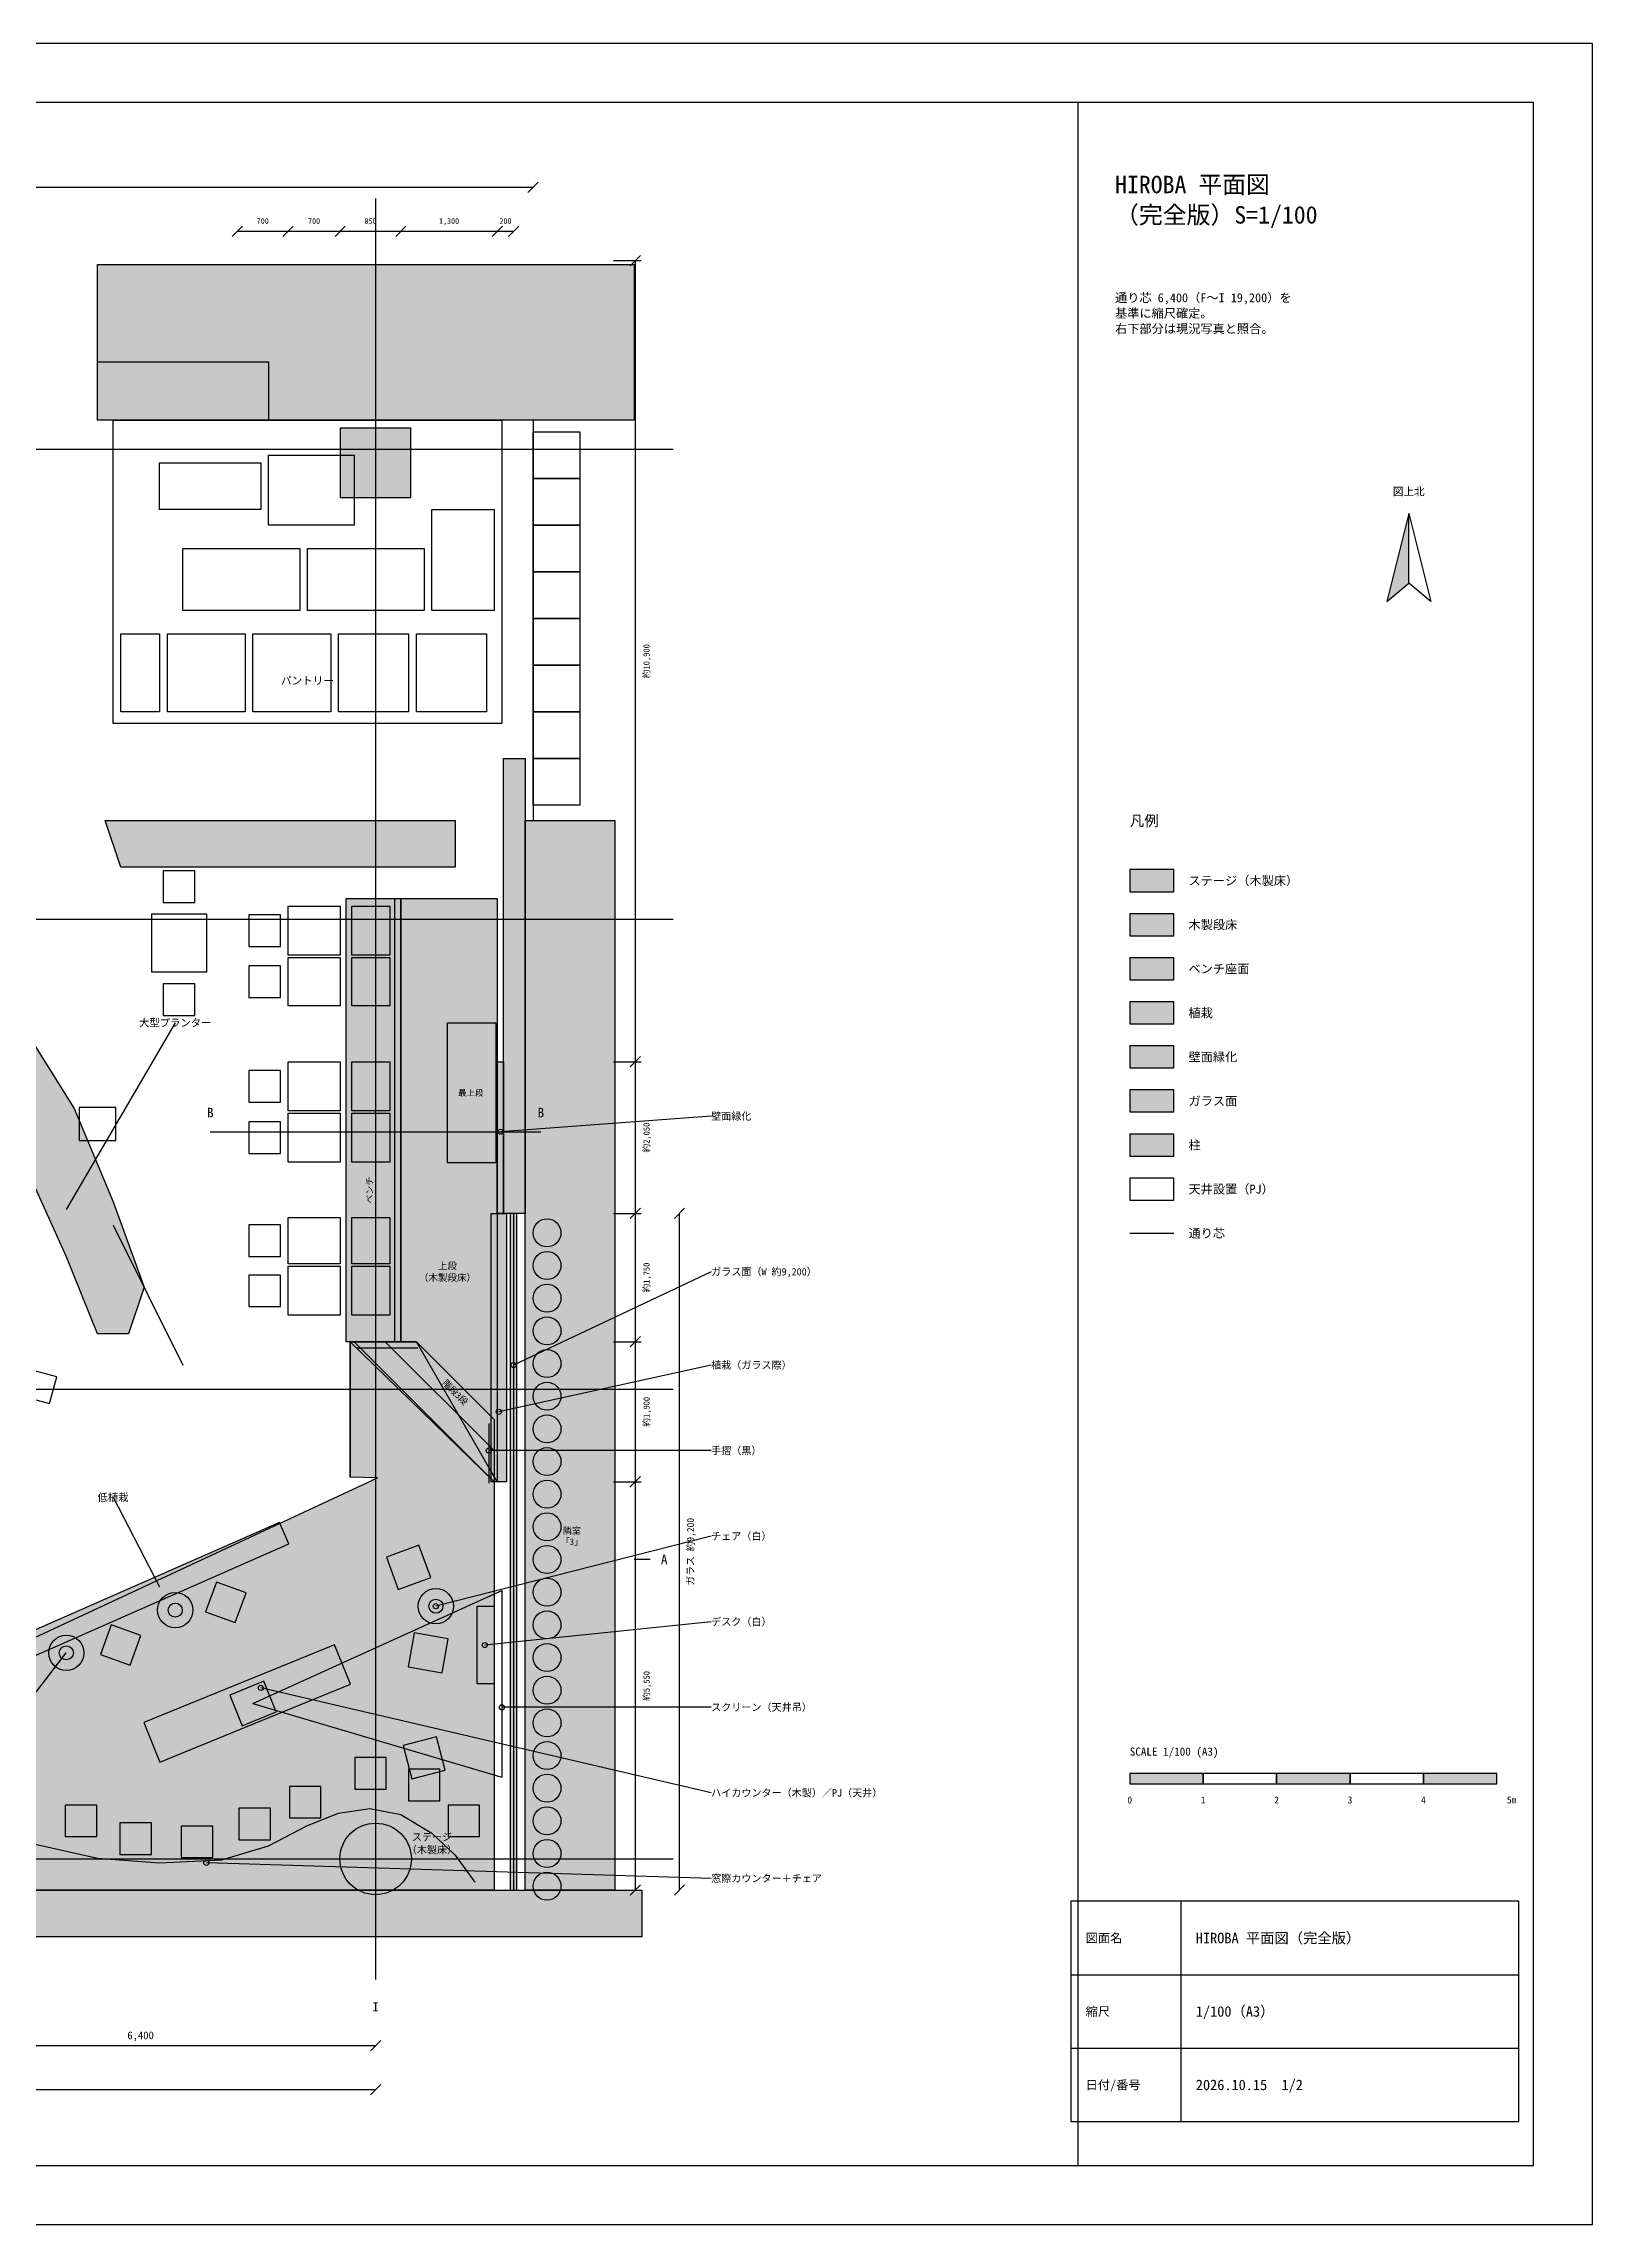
# Model space of a CAD drawing. Header units: millimetres. Extents: x 0 to 87000, y 0 to 29700.
# Drawn here: x 20910 to 42000, y 0 to 29700 of the extents above; entities that cross this region are included whole.
import ezdxf
from ezdxf.enums import TextEntityAlignment as Align

# ---------------------------------------------------------------- set-up
doc = ezdxf.new("R2010")
doc.units = ezdxf.units.MM
for name, color, linetype in [('A-CEIL', 9, 'Continuous'), ('A-COLS', 8, 'Continuous'), ('A-DIMS', 2, 'Continuous'), ('A-FILL', 254, 'Continuous'), ('A-FURN', 4, 'Continuous'), ('A-GLASS', 1, 'Continuous'), ('A-GRID', 9, 'Continuous'), ('A-PLANT', 3, 'Continuous'), ('A-TEXT', 7, 'Continuous'), ('A-WALL', 7, 'Continuous'), ('A-WOOD', 30, 'Continuous')]:
    doc.layers.add(name, color=color, linetype=linetype)
doc.styles.add('JP', font='msgothic.ttc')

msp = doc.modelspace()

# ---------------------------------------------------------------- hatches: boundary and pattern name
at = {"layer": 'A-FILL', "true_color": 0xbdbdbd}
h = msp.add_hatch(color=7, dxfattribs=at)
h.dxf.hatch_style = 1
h.paths.add_polyline_path([(21643, 26691), (28952, 26691), (28952, 24573), (21643, 24573), (21643, 26691)])
at = {"layer": 'A-FILL', "true_color": 0xa8a8a8}
h = msp.add_hatch(color=7, dxfattribs=at)
h.dxf.hatch_style = 1
h.paths.add_polyline_path([(24954, 24467), (25907, 24467), (25907, 23514), (24954, 23514), (24954, 24467)])
at = {"layer": 'A-FILL', "true_color": 0x000000}
h = msp.add_hatch(color=7, dxfattribs=at)
h.dxf.hatch_style = 1
h.paths.add_polyline_path([(39500, 23300), (39200, 22100), (39500, 22350), (39500, 23300)])
at = {"layer": 'A-FILL', "true_color": 0x9e9e9e}
h = msp.add_hatch(color=7, dxfattribs=at)
h.dxf.hatch_style = 1
h.paths.add_polyline_path([(27172, 19965), (27469, 19965), (27469, 13768), (27172, 13768), (27172, 19965)])
at = {"layer": 'A-FILL', "true_color": 0xe8cfa3}
h = msp.add_hatch(color=7, dxfattribs=at)
h.dxf.hatch_style = 1
h.paths.add_polyline_path([(21749, 19118), (26515, 19118), (26515, 18482), (21961, 18482), (21749, 19118)])
at = {"layer": 'A-FILL', "true_color": 0xf4f4f4}
h = msp.add_hatch(color=7, dxfattribs=at)
h.dxf.hatch_style = 1
h.paths.add_polyline_path([(27469, 19118), (28687, 19118), (28687, 4553), (27469, 4553), (27469, 19118)])
at = {"layer": 'A-FILL', "true_color": 0xf1dfbd}
h = msp.add_hatch(color=7, dxfattribs=at)
h.dxf.hatch_style = 1
h.paths.add_polyline_path([(35700, 18150), (36300, 18150), (36300, 18450), (35700, 18450), (35700, 18150)])
at = {"layer": 'A-FILL', "true_color": 0xe9d3ae}
h = msp.add_hatch(color=7, dxfattribs=at)
h.dxf.hatch_style = 1
h.paths.add_polyline_path([(25032, 18058), (25774, 18058), (25774, 12021), (25032, 12021), (25032, 18058)])
at = {"layer": 'A-FILL', "true_color": 0xc0687a}
h = msp.add_hatch(color=7, dxfattribs=at)
h.dxf.hatch_style = 1
h.paths.add_polyline_path([(25107, 17952), (25626, 17952), (25626, 17285), (25107, 17285), (25107, 17952)])
at = {"layer": 'A-FILL', "true_color": 0xdcc095}
h = msp.add_hatch(color=7, dxfattribs=at)
h.dxf.hatch_style = 1
h.paths.add_polyline_path([(25774, 18058), (27087, 18058), (27087, 10114), (25986, 12021), (25774, 12021), (25774, 18058)])
h = msp.add_hatch(color=7, dxfattribs=at)
h.dxf.hatch_style = 1
h.paths.add_polyline_path([(35700, 17550), (36300, 17550), (36300, 17850), (35700, 17850), (35700, 17550)])
at = {"layer": 'A-FILL', "true_color": 0xc0687a}
h = msp.add_hatch(color=7, dxfattribs=at)
h.dxf.hatch_style = 1
h.paths.add_polyline_path([(25107, 17253), (25626, 17253), (25626, 16597), (25107, 16597), (25107, 17253)])
h = msp.add_hatch(color=7, dxfattribs=at)
h.dxf.hatch_style = 1
h.paths.add_polyline_path([(35700, 16950), (36300, 16950), (36300, 17250), (35700, 17250), (35700, 16950)])
at = {"layer": 'A-FILL', "true_color": 0xcfe3c4}
h = msp.add_hatch(color=7, dxfattribs=at)
h.dxf.hatch_style = 1
h.paths.add_polyline_path([(35700, 16350), (36300, 16350), (36300, 16650), (35700, 16650), (35700, 16350)])
at = {"layer": 'A-FILL', "true_color": 0xc9a774}
h = msp.add_hatch(color=7, dxfattribs=at)
h.dxf.hatch_style = 1
h.paths.add_polyline_path([(26409, 16364), (27066, 16364), (27066, 14457), (26409, 14457), (26409, 16364)])
at = {"layer": 'A-FILL', "true_color": 0xcfe3c4}
h = msp.add_hatch(color=7, dxfattribs=at)
h.dxf.hatch_style = 1
h.paths.add_polyline_path([(20266, 16046), (20795, 16046), (21325, 15198), (21855, 13927), (22278, 12762), (22067, 12127), (21643, 12127), (21219, 13186), (20690, 14351), (20266, 15410), (20266, 16046)])
at = {"layer": 'A-FILL', "true_color": 0x7fb069}
h = msp.add_hatch(color=7, dxfattribs=at)
h.dxf.hatch_style = 1
h.paths.add_polyline_path([(35700, 15750), (36300, 15750), (36300, 16050), (35700, 16050), (35700, 15750)])
at = {"layer": 'A-FILL', "true_color": 0xc0687a}
h = msp.add_hatch(color=7, dxfattribs=at)
h.dxf.hatch_style = 1
h.paths.add_polyline_path([(25107, 15834), (25626, 15834), (25626, 15167), (25107, 15167), (25107, 15834)])
at = {"layer": 'A-FILL', "true_color": 0x7fb069}
h = msp.add_hatch(color=7, dxfattribs=at)
h.dxf.hatch_style = 1
h.paths.add_polyline_path([(27087, 15834), (27172, 15834), (27172, 13768), (27087, 13768), (27087, 15834)])
at = {"layer": 'A-FILL', "true_color": 0xd6ecff}
h = msp.add_hatch(color=7, dxfattribs=at)
h.dxf.hatch_style = 1
h.paths.add_polyline_path([(35700, 15150), (36300, 15150), (36300, 15450), (35700, 15450), (35700, 15150)])
at = {"layer": 'A-FILL', "true_color": 0xc0687a}
h = msp.add_hatch(color=7, dxfattribs=at)
h.dxf.hatch_style = 1
h.paths.add_polyline_path([(25107, 15135), (25626, 15135), (25626, 14468), (25107, 14468), (25107, 15135)])
at = {"layer": 'A-FILL', "true_color": 0xa8a8a8}
h = msp.add_hatch(color=7, dxfattribs=at)
h.dxf.hatch_style = 1
h.paths.add_polyline_path([(35700, 14550), (36300, 14550), (36300, 14850), (35700, 14850), (35700, 14550)])
at = {"layer": 'A-FILL', "true_color": 0xc0687a}
h = msp.add_hatch(color=7, dxfattribs=at)
h.dxf.hatch_style = 1
h.paths.add_polyline_path([(25107, 13715), (25626, 13715), (25626, 13080), (25107, 13080), (25107, 13715)])
at = {"layer": 'A-FILL', "true_color": 0xcfe3c4}
h = msp.add_hatch(color=7, dxfattribs=at)
h.dxf.hatch_style = 1
h.paths.add_polyline_path([(27003, 13768), (27214, 13768), (27214, 10114), (27003, 10114), (27003, 13768)])
at = {"layer": 'A-FILL', "true_color": 0xd6ecff}
h = msp.add_hatch(color=7, dxfattribs=at)
h.dxf.hatch_style = 1
h.paths.add_polyline_path([(27265, 4553), (27355, 4553), (27355, 13768), (27265, 13768), (27265, 4553)])
at = {"layer": 'A-FILL', "true_color": 0xc0687a}
h = msp.add_hatch(color=7, dxfattribs=at)
h.dxf.hatch_style = 1
h.paths.add_polyline_path([(25107, 13048), (25626, 13048), (25626, 12381), (25107, 12381), (25107, 13048)])
at = {"layer": 'A-FILL', "true_color": 0xf1dfbd}
h = msp.add_hatch(color=7, dxfattribs=at)
h.dxf.hatch_style = 1
h.paths.add_polyline_path([(13042, 4383), (25456, 10167), (25085, 10178), (25085, 12021), (27045, 10114), (27045, 4553), (13042, 4553), (13042, 4383)])
at = {"layer": 'A-FILL', "true_color": 0xdcc095}
h = msp.add_hatch(color=7, dxfattribs=at)
h.dxf.hatch_style = 1
h.paths.add_polyline_path([(25085, 12021), (25986, 12021), (27045, 10961), (27045, 10114), (25085, 12021)])
at = {"layer": 'A-FILL', "true_color": 0xcfe3c4}
h = msp.add_hatch(color=7, dxfattribs=at)
h.dxf.hatch_style = 1
h.paths.add_polyline_path([(19271, 7076), (24250, 9269), (24121, 9561), (19142, 7369), (19271, 7076)])
at = {"layer": 'A-FILL', "true_color": 0xe8cfa3}
h = msp.add_hatch(color=7, dxfattribs=at)
h.dxf.hatch_style = 1
h.paths.add_polyline_path([(22494, 6297), (25089, 7356), (24870, 7893), (22275, 6834), (22494, 6297)])
at = {"layer": 'A-FILL', "true_color": 0x000000}
h = msp.add_hatch(color=7, dxfattribs=at)
h.dxf.hatch_style = 1
h.paths.add_polyline_path([(35700, 6000), (36700, 6000), (36700, 6140), (35700, 6140), (35700, 6000)])
h = msp.add_hatch(color=7, dxfattribs=at)
h.dxf.hatch_style = 1
h.paths.add_polyline_path([(37700, 6000), (38700, 6000), (38700, 6140), (37700, 6140), (37700, 6000)])
h = msp.add_hatch(color=7, dxfattribs=at)
h.dxf.hatch_style = 1
h.paths.add_polyline_path([(39700, 6000), (40700, 6000), (40700, 6140), (39700, 6140), (39700, 6000)])
at = {"layer": 'A-FILL', "true_color": 0x222222}
h = msp.add_hatch(color=7, dxfattribs=at)
h.dxf.hatch_style = 1
h.paths.add_polyline_path([(2894, 4553), (29058, 4553), (29058, 3917), (2894, 3917), (2894, 4553)])

# ---------------------------------------------------------------- linework, layer by layer
at = {"layer": 'A-CEIL'}
for points in [[(21393, 14762), (21893, 14762), (21893, 15212), (21393, 15212), (21393, 14762)], [(35700, 13950), (36300, 13950), (36300, 14250), (35700, 14250), (35700, 13950)], [(23615, 6792), (24078, 6981), (23908, 7398), (23445, 7209), (23615, 6792)]]:
    msp.add_lwpolyline(points, close=True, dxfattribs=at)
for points in [[(35700, 13500), (36300, 13500)], [(23761, 7095), (27151, 8631)], [(27151, 8631), (27151, 6089)], [(23761, 7095), (27151, 6089)]]:
    msp.add_lwpolyline(points, dxfattribs=at)
at = {"layer": 'A-COLS'}
for points in [[(24954, 24467), (25907, 24467), (25907, 23514), (24954, 23514), (24954, 24467)], [(35700, 14550), (36300, 14550), (36300, 14850), (35700, 14850), (35700, 14550)]]:
    msp.add_lwpolyline(points, close=True, dxfattribs=at)
msp.add_circle((25431, 4977), 487, dxfattribs=at)
at = {"layer": 'A-DIMS'}
for points in [[(3106, 27744), (27575, 27744)], [(27505, 27674), (27645, 27814)], [(23479, 27074), (23619, 27214)], [(23549, 27144), (24238, 27144)], [(24168, 27074), (24308, 27214)], [(24168, 27074), (24308, 27214)], [(24238, 27144), (24948, 27144)], [(24878, 27074), (25018, 27214)], [(24878, 27074), (25018, 27214)], [(24948, 27144), (25774, 27144)], [(25704, 27074), (25844, 27214)], [(25704, 27074), (25844, 27214)], [(25774, 27144), (27087, 27144)], [(27017, 27074), (27157, 27214)], [(27017, 27074), (27157, 27214)], [(27087, 27144), (27310, 27144)], [(27240, 27074), (27380, 27214)], [(28669, 26744), (29049, 26744)], [(28899, 26674), (29039, 26814)], [(28969, 15834), (28969, 26744)], [(28669, 15834), (29049, 15834)], [(28669, 15834), (29049, 15834)], [(28899, 15764), (29039, 15904)], [(28899, 15764), (29039, 15904)], [(28969, 13768), (28969, 15834)], [(23179, 14881), (27681, 14881)], [(28669, 13768), (29049, 13768)], [(28669, 13768), (29049, 13768)], [(28899, 13698), (29039, 13838)], [(28899, 13698), (29039, 13838)], [(28969, 12021), (28969, 13768)], [(29499, 13698), (29639, 13838)], [(29569, 4553), (29569, 13768)], [(28669, 12021), (29049, 12021)], [(28669, 12021), (29049, 12021)], [(28899, 11951), (29039, 12091)], [(28899, 11951), (29039, 12091)], [(28969, 10114), (28969, 12021)], [(28669, 10114), (29049, 10114)], [(28669, 10114), (29049, 10114)], [(28899, 10044), (29039, 10184)], [(28899, 10044), (29039, 10184)], [(28969, 4553), (28969, 10114)], [(28669, 4553), (29049, 4553)], [(28899, 4483), (29039, 4623)], [(29499, 4483), (29639, 4623)], [(19031, 2435), (25431, 2435)], [(25361, 2365), (25501, 2505)], [(6231, 1835), (25431, 1835)], [(25361, 1765), (25501, 1905)]]:
    msp.add_lwpolyline(points, dxfattribs=at)
at = {"layer": 'A-FURN'}
for points in [[(0, 0), (42000, 0), (42000, 29700), (0, 29700), (0, 0)], [(800, 800), (41200, 800), (41200, 28900), (800, 28900), (800, 800)], [(21643, 26691), (28952, 26691), (28952, 24573), (21643, 24573), (21643, 26691)], [(21643, 25367), (23973, 25367), (23973, 24573), (21643, 24573), (21643, 25367)], [(21855, 24573), (27151, 24573), (27151, 20442), (21855, 20442), (21855, 24573)], [(27575, 24414), (28210, 24414), (28210, 23778), (27575, 23778), (27575, 24414)], [(23973, 24096), (25138, 24096), (25138, 23143), (23973, 23143), (23973, 24096)], [(22490, 23990), (23867, 23990), (23867, 23355), (22490, 23355), (22490, 23990)], [(27575, 23778), (28210, 23778), (28210, 23143), (27575, 23143), (27575, 23778)], [(26198, 23355), (27045, 23355), (27045, 21978), (26198, 21978), (26198, 23355)], [(39500, 23300), (39200, 22100), (39500, 22350), (39500, 23300)], [(39500, 23300), (39800, 22100), (39500, 22350), (39500, 23300)], [(27575, 23143), (28210, 23143), (28210, 22507), (27575, 22507), (27575, 23143)], [(22808, 22825), (24397, 22825), (24397, 21978), (22808, 21978), (22808, 22825)], [(24503, 22825), (26092, 22825), (26092, 21978), (24503, 21978), (24503, 22825)], [(27575, 22507), (28210, 22507), (28210, 21872), (27575, 21872), (27575, 22507)], [(27575, 21872), (28210, 21872), (28210, 21236), (27575, 21236), (27575, 21872)], [(21961, 21660), (22490, 21660), (22490, 20601), (21961, 20601), (21961, 21660)], [(22596, 21660), (23655, 21660), (23655, 20601), (22596, 20601), (22596, 21660)], [(23761, 21660), (24821, 21660), (24821, 20601), (23761, 20601), (23761, 21660)], [(24927, 21660), (25880, 21660), (25880, 20601), (24927, 20601), (24927, 21660)], [(25986, 21660), (26939, 21660), (26939, 20601), (25986, 20601), (25986, 21660)], [(27575, 21236), (28210, 21236), (28210, 20601), (27575, 20601), (27575, 21236)], [(27575, 20601), (28210, 20601), (28210, 19965), (27575, 19965), (27575, 20601)], [(27575, 19965), (28210, 19965), (28210, 19330), (27575, 19330), (27575, 19965)], [(21749, 19118), (26515, 19118), (26515, 18482), (21961, 18482), (21749, 19118)], [(27469, 19118), (28687, 19118), (28687, 4553), (27469, 4553), (27469, 19118)], [(22540, 18002), (22970, 18002), (22970, 18432), (22540, 18432), (22540, 18002)], [(22384, 17847), (23126, 17847), (23126, 17052), (22384, 17052), (22384, 17847)], [(23705, 17404), (24135, 17404), (24135, 17834), (23705, 17834), (23705, 17404)], [(24238, 17952), (24948, 17952), (24948, 17285), (24238, 17285), (24238, 17952)], [(25032, 18058), (25774, 18058), (25774, 12021), (25032, 12021), (25032, 18058)], [(25107, 17952), (25626, 17952), (25626, 17285), (25107, 17285), (25107, 17952)], [(24238, 17253), (24948, 17253), (24948, 16597), (24238, 16597), (24238, 17253)], [(25107, 17253), (25626, 17253), (25626, 16597), (25107, 16597), (25107, 17253)], [(35700, 16950), (36300, 16950), (36300, 17250), (35700, 17250), (35700, 16950)], [(23705, 16710), (24135, 16710), (24135, 17140), (23705, 17140), (23705, 16710)], [(22540, 16466), (22970, 16466), (22970, 16896), (22540, 16896), (22540, 16466)], [(24238, 15834), (24948, 15834), (24948, 15167), (24238, 15167), (24238, 15834)], [(25107, 15834), (25626, 15834), (25626, 15167), (25107, 15167), (25107, 15834)], [(23705, 15285), (24135, 15285), (24135, 15715), (23705, 15715), (23705, 15285)], [(23705, 14586), (24135, 14586), (24135, 15016), (23705, 15016), (23705, 14586)], [(24238, 15135), (24948, 15135), (24948, 14468), (24238, 14468), (24238, 15135)], [(25107, 15135), (25626, 15135), (25626, 14468), (25107, 14468), (25107, 15135)], [(24238, 13715), (24948, 13715), (24948, 13080), (24238, 13080), (24238, 13715)], [(25107, 13715), (25626, 13715), (25626, 13080), (25107, 13080), (25107, 13715)], [(23705, 13183), (24135, 13183), (24135, 13613), (23705, 13613), (23705, 13183)], [(23705, 12499), (24135, 12499), (24135, 12929), (23705, 12929), (23705, 12499)], [(24238, 13048), (24948, 13048), (24948, 12381), (24238, 12381), (24238, 13048)], [(25107, 13048), (25626, 13048), (25626, 12381), (25107, 12381), (25107, 13048)], [(13042, 4383), (25456, 10167), (25085, 10178), (25085, 12021), (27045, 10114), (27045, 4553), (13042, 4553), (13042, 4383)], [(25085, 12021), (25986, 12021), (27045, 10961), (27045, 10114), (25085, 12021)], [(20584, 11287), (20990, 11178), (21088, 11545), (20682, 11654), (20584, 11287)], [(25739, 8648), (26181, 8808), (26020, 9250), (25579, 9089), (25739, 8648)], [(23115, 8344), (23519, 8197), (23666, 8601), (23262, 8748), (23115, 8344)], [(26812, 8419), (27045, 8419), (27045, 7360), (26812, 7360), (26812, 8419)], [(21685, 7761), (22089, 7614), (22236, 8018), (21832, 8165), (21685, 7761)], [(25872, 7593), (26335, 7511), (26417, 7974), (25954, 8056), (25872, 7593)], [(25926, 6066), (26380, 6188), (26258, 6642), (25804, 6520), (25926, 6066)], [(25146, 5927), (25576, 5927), (25576, 6357), (25146, 6357), (25146, 5927)], [(24256, 5535), (24686, 5535), (24686, 5965), (24256, 5965), (24256, 5535)], [(25877, 5768), (26307, 5768), (26307, 6198), (25877, 6198), (25877, 5768)], [(35700, 6000), (36700, 6000), (36700, 6140), (35700, 6140), (35700, 6000)], [(36700, 6000), (37700, 6000), (37700, 6140), (36700, 6140), (36700, 6000)], [(37700, 6000), (38700, 6000), (38700, 6140), (37700, 6140), (37700, 6000)], [(38700, 6000), (39700, 6000), (39700, 6140), (38700, 6140), (38700, 6000)], [(39700, 6000), (40700, 6000), (40700, 6140), (39700, 6140), (39700, 6000)], [(21205, 5281), (21635, 5281), (21635, 5711), (21205, 5711), (21205, 5281)], [(23568, 5238), (23998, 5238), (23998, 5668), (23568, 5668), (23568, 5238)], [(26417, 5281), (26847, 5281), (26847, 5711), (26417, 5711), (26417, 5281)], [(21947, 5037), (22377, 5037), (22377, 5467), (21947, 5467), (21947, 5037)], [(22784, 4995), (23214, 4995), (23214, 5425), (22784, 5425), (22784, 4995)], [(2894, 4553), (29058, 4553), (29058, 3917), (2894, 3917), (2894, 4553)], [(34900, 1400), (41000, 1400), (41000, 4400), (34900, 4400), (34900, 1400)]]:
    msp.add_lwpolyline(points, close=True, dxfattribs=at)
for points in [[(35000, 800), (35000, 28900)], [(28687, 19118), (28687, 4553)], [(21855, 13610), (22808, 11703)], [(25170, 11936), (26007, 11936)], [(26971, 10908), (26971, 10093)], [(15711, 4765), (16770, 4966), (17830, 5220), (18465, 5411), (18889, 5517), (19312, 5496), (19948, 5390), (20795, 5178), (21643, 4987), (22490, 4924), (23338, 4966), (23973, 5157), (24503, 5432), (24927, 5602), (25350, 5665), (25774, 5580), (26198, 5326), (26515, 5030), (26780, 4659)], [(36400, 1400), (36400, 4400)], [(34900, 3400), (41000, 3400)], [(34900, 2400), (41000, 2400)]]:
    msp.add_lwpolyline(points, dxfattribs=at)
for centre, radius in [((27765, 13504), 190), ((27765, 13059), 190), ((27765, 12614), 190), ((27765, 12169), 190), ((27765, 11724), 190), ((27765, 11279), 190), ((27765, 10834), 190), ((26971, 10538), 35), ((27765, 10389), 190), ((27765, 9945), 190), ((27765, 9500), 190), ((27765, 9055), 190), ((26251, 8419), 240), ((27765, 8610), 190), ((22702, 8366), 240), ((22702, 8366), 96), ((26251, 8419), 96), ((26251, 8419), 35), ((27765, 8165), 190), ((21219, 7784), 240), ((21219, 7784), 96), ((26918, 7890), 35), ((27765, 7720), 190), ((27765, 7275), 190), ((23867, 7307), 35), ((27151, 7042), 35), ((27765, 6830), 190), ((27765, 6385), 190), ((27765, 5941), 190), ((27765, 5496), 190), ((27765, 5051), 190), ((23126, 4924), 35), ((27765, 4606), 190)]:
    msp.add_circle(centre, radius, dxfattribs=at)
at = {"layer": 'A-GLASS'}
for points in [[(35700, 15150), (36300, 15150), (36300, 15450), (35700, 15450), (35700, 15150)], [(27265, 4553), (27355, 4553), (27355, 13768), (27265, 13768), (27265, 4553)]]:
    msp.add_lwpolyline(points, close=True, dxfattribs=at)
msp.add_lwpolyline([(27310, 13768), (27310, 4553)], dxfattribs=at)
msp.add_circle((27310, 11703), 35, dxfattribs=at)
at = {"layer": 'A-GRID'}
for points in [[(25431, 27592), (25431, 3335)], [(2259, 24177), (29481, 24177)], [(2259, 17777), (29481, 17777)], [(2259, 11377), (29481, 11377)], [(2259, 4977), (29481, 4977)]]:
    msp.add_lwpolyline(points, dxfattribs=at)
at = {"layer": 'A-PLANT'}
for points in [[(35700, 16350), (36300, 16350), (36300, 16650), (35700, 16650), (35700, 16350)], [(20266, 16046), (20795, 16046), (21325, 15198), (21855, 13927), (22278, 12762), (22067, 12127), (21643, 12127), (21219, 13186), (20690, 14351), (20266, 15410), (20266, 16046)], [(35700, 15750), (36300, 15750), (36300, 16050), (35700, 16050), (35700, 15750)], [(27087, 15834), (27172, 15834), (27172, 13768), (27087, 13768), (27087, 15834)], [(27003, 13768), (27214, 13768), (27214, 10114), (27003, 10114), (27003, 13768)], [(19271, 7076), (24250, 9269), (24121, 9561), (19142, 7369), (19271, 7076)]]:
    msp.add_lwpolyline(points, close=True, dxfattribs=at)
for centre in [(27130, 14881), (27109, 11067)]:
    msp.add_circle(centre, 35, dxfattribs=at)
at = {"layer": 'A-TEXT'}
for p, q in [((22702, 16364), (21219, 13821)), ((30000, 15093), (27130, 14881)), ((30000, 12974), (27310, 11703)), ((30000, 11703), (27109, 11067)), ((30000, 10538), (26971, 10538)), ((21855, 9902), (22490, 8684)), ((30000, 9373), (26251, 8419)), ((29171, 9055), (28951, 9055)), ((30000, 8207), (26918, 7890)), ((20160, 6407), (21219, 7784)), ((30000, 5877), (23867, 7307)), ((30000, 7042), (27151, 7042)), ((30000, 4712), (23126, 4924))]:
    msp.add_line(p, q, dxfattribs=at)
at = {"layer": 'A-WALL'}
for points in [[(27575, 24573), (27575, 19118)], [(15711, 4765), (16770, 4966), (17830, 5220), (18465, 5411), (18889, 5517), (19312, 5496), (19948, 5390), (20795, 5178), (21643, 4987), (22490, 4924), (23338, 4966), (23973, 5157), (24503, 5432), (24927, 5602), (25350, 5665), (25774, 5580), (26198, 5326), (26515, 5030), (26780, 4659)]]:
    msp.add_lwpolyline(points, dxfattribs=at)
msp.add_lwpolyline([(27172, 19965), (27469, 19965), (27469, 13768), (27172, 13768), (27172, 19965)], close=True, dxfattribs=at)
at = {"layer": 'A-WOOD'}
for points in [[(35700, 18150), (36300, 18150), (36300, 18450), (35700, 18450), (35700, 18150)], [(25774, 18058), (27087, 18058), (27087, 10114), (25986, 12021), (25774, 12021), (25774, 18058)], [(35700, 17550), (36300, 17550), (36300, 17850), (35700, 17850), (35700, 17550)], [(26409, 16364), (27066, 16364), (27066, 14457), (26409, 14457), (26409, 16364)], [(22494, 6297), (25089, 7356), (24870, 7893), (22275, 6834), (22494, 6297)]]:
    msp.add_lwpolyline(points, close=True, dxfattribs=at)
for points in [[(25689, 18058), (25689, 12021)], [(25085, 12021), (25085, 10178)], [(25138, 12021), (27045, 10114)], [(25562, 12021), (27045, 10538)], [(25986, 12021), (27045, 10961)], [(13042, 4383), (25456, 10167)]]:
    msp.add_lwpolyline(points, dxfattribs=at)

# ---------------------------------------------------------------- texts
at = {"layer": 'A-TEXT', "style": 'JP'}
for s, height, p in [('HIROBA 平面図', 238.1, (35500, 27900)), ('（完全版）S=1/100', 238.12, (35500, 27487)), ('通り芯 6,400（F〜I 19,200）を', 121.71, (35500, 26300)), ('右下部分は現況写真と照合。', 121.71, (35500, 25878)), ('基準に縮尺確定。', 121.7, (35500, 26089))]:
    msp.add_text(s, height=height, dxfattribs=at).set_placement(p, align=Align.TOP_LEFT)
for s, height, p in [('700', 76.7, (23894, 27284)), ('700', 76.7, (24593, 27284)), ('850', 76.7, (25361, 27284)), ('1,300', 76.7, (26431, 27284)), ('200', 76.7, (27199, 27284)), ('図上北', 105.8, (39500, 23600)), ('パントリー', 105.8, (24503, 21024)), ('大型プランター', 103.2, (22702, 16364)), ('最上段', 82, (26727, 15410)), ('B', 132, (23179, 15141)), ('B', 132, (27681, 15141)), ('上段', 92.6, (26409, 13054)), ('（木製段床）', 92.6, (26409, 12894)), ('低植栽', 103.2, (21855, 9902)), ('隣室', 87.3, (28104, 9448)), ('「3」', 87.3, (28104, 9297)), ('A', 132, (29361, 9055)), ('0', 95.2, (35700, 5780)), ('1', 95.2, (36700, 5780)), ('2', 95.2, (37700, 5780)), ('3', 95.2, (38700, 5780)), ('4', 95.2, (39700, 5780)), ('5m', 95.2, (40900, 5780)), ('ステージ', 100.5, (26198, 5276)), ('（木製床）', 100.5, (26198, 5101)), ('I', 122, (25431, 2964)), ('6,400', 105.8, (22231, 2575))]:
    msp.add_text(s, height=height, dxfattribs=at).set_placement(p, align=Align.MIDDLE_CENTER)
for s, height, rotation, p in [('約10,900', 84.7, 90, (29119, 21289)), ('約2,050', 84.7, 90, (29119, 14801)), ('ベンチ', 87.3, 90, (25350, 14086)), ('約1,750', 84.7, 90, (29119, 12895)), ('階段3段', 87.3, 315, (26515, 11332)), ('約1,900', 84.7, 90, (29119, 11067)), ('ガラス 約9,200', 95.2, 90, (29719, 9161)), ('約5,550', 84.7, 90, (29119, 7333))]:
    msp.add_text(s, height=height, rotation=rotation, dxfattribs=at).set_placement(p, align=Align.MIDDLE_CENTER)
for s, height, p in [('凡例', 145.5, (35700, 19000)), ('SCALE 1/100 (A3)', 111.12, (35700, 6350))]:
    msp.add_text(s, height=height, dxfattribs=at).set_placement(p, align=Align.BOTTOM_LEFT)
for s, height, p in [('ステージ（木製床）', 121.7, (36500, 18300)), ('木製段床', 121.7, (36500, 17700)), ('ベンチ座面', 121.7, (36500, 17100)), ('植栽', 121.7, (36500, 16500)), ('壁面緑化', 121.7, (36500, 15900)), ('壁面緑化', 100.5, (30000, 15093)), ('ガラス面', 121.7, (36500, 15300)), ('柱', 122, (36500, 14700)), ('天井設置（PJ）', 121.7, (36500, 14100)), ('通り芯', 121.7, (36500, 13500)), ('ガラス面（W 約9,200）', 100.54, (30000, 12974)), ('植栽（ガラス際）', 100.5, (30000, 11703)), ('手摺（黒）', 100.5, (30000, 10538)), ('チェア（白）', 100.5, (30000, 9373)), ('デスク（白）', 100.5, (30000, 8207)), ('スクリーン（天井吊）', 100.5, (30000, 7042)), ('ハイカウンター（木製）／PJ（天井）', 100.54, (30000, 5877)), ('窓際カウンター＋チェア', 100.54, (30000, 4712)), ('図面名', 121.7, (35100, 3900)), ('HIROBA 平面図（完全版）', 142.88, (36600, 3900)), ('縮尺', 121.7, (35100, 2900)), ('1/100（A3）', 142.9, (36600, 2900)), ('日付/番号', 121.7, (35100, 1900)), ('2026.10.15\u30001/2', 142.88, (36600, 1900))]:
    msp.add_text(s, height=height, dxfattribs=at).set_placement(p, align=Align.MIDDLE_LEFT)

doc.saveas('drawing.dxf')
